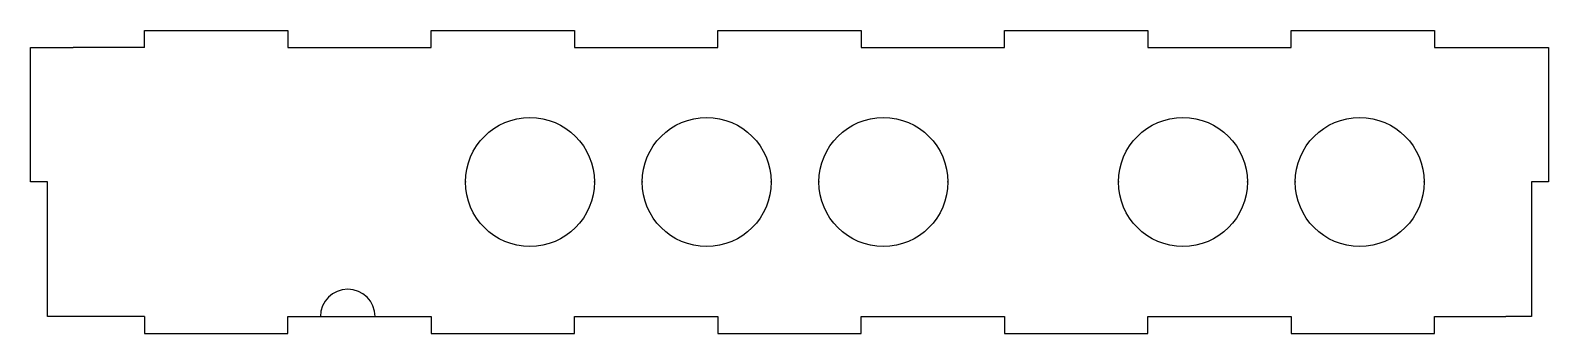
# Model space of a CAD drawing. Header units: inches. Extents: x -5.6 to 5.6, y 0 to 2.2.
import ezdxf

# ---------------------------------------------------------------- set-up
doc = ezdxf.new("R2010")
doc.units = ezdxf.units.IN
doc.header["$MEASUREMENT"] = 0
doc.header["$PDSIZE"] = -1

msp = doc.modelspace()

# ---------------------------------------------------------------- linework, layer by layer
at = {"color": 7, "linetype": 'Continuous'}
for p, q in [((-4.725, 2.095), (-4.725, 2.22)), ((-4.725, 2.22), (-3.675, 2.22)), ((-3.675, 2.22), (-3.675, 2.095)), ((-2.625, 2.095), (-2.625, 2.22)), ((-2.625, 2.22), (-1.575, 2.22)), ((-1.575, 2.22), (-1.575, 2.095)), ((-0.525, 2.095), (-0.525, 2.22)), ((-0.525, 2.22), (0.525, 2.22)), ((0.525, 2.22), (0.525, 2.095)), ((1.575, 2.095), (1.575, 2.22)), ((1.575, 2.22), (2.625, 2.22)), ((2.625, 2.22), (2.625, 2.095)), ((3.675, 2.095), (3.675, 2.22)), ((3.675, 2.22), (4.725, 2.22)), ((4.725, 2.22), (4.725, 2.095)), ((-5.562, 1.11), (-5.562, 2.095)), ((-5.562, 2.095), (-5.25, 2.095)), ((-4.725, 2.095), (-5.25, 2.095)), ((-3.675, 2.095), (-2.625, 2.095)), ((-1.575, 2.095), (-0.525, 2.095)), ((0.525, 2.095), (1.575, 2.095)), ((2.625, 2.095), (3.675, 2.095)), ((4.725, 2.095), (5.25, 2.095)), ((5.25, 2.095), (5.562, 2.095)), ((5.562, 2.095), (5.562, 1.11)), ((-5.438, 1.11), (-5.562, 1.11)), ((-5.438, 0.125), (-5.438, 1.11)), ((5.562, 1.11), (5.438, 1.11)), ((5.438, 1.11), (5.438, 0.125)), ((-5.25, 0.125), (-5.438, 0.125)), ((-4.725, 0.125), (-5.25, 0.125)), ((-4.725, 0.125), (-4.725, 0)), ((-3.675, 0.125), (-2.625, 0.125)), ((-3.675, 0), (-3.675, 0.125)), ((-2.625, 0.125), (-2.625, 0)), ((-1.575, 0.125), (-0.525, 0.125)), ((-1.575, 0), (-1.575, 0.125)), ((-0.525, 0.125), (-0.525, 0)), ((0.525, 0.125), (1.575, 0.125)), ((0.525, 0), (0.525, 0.125)), ((1.575, 0.125), (1.575, 0)), ((2.625, 0.125), (3.675, 0.125)), ((2.625, 0), (2.625, 0.125)), ((3.675, 0.125), (3.675, 0)), ((4.725, 0.125), (5.25, 0.125)), ((4.725, 0), (4.725, 0.125)), ((5.438, 0.125), (5.25, 0.125)), ((-4.725, 0), (-3.675, 0)), ((-2.625, 0), (-1.575, 0)), ((-0.525, 0), (0.525, 0)), ((1.575, 0), (2.625, 0)), ((3.675, 0), (4.725, 0))]:
    msp.add_line(p, q, dxfattribs=at)
for centre in [(-1.902, 1.11), (-0.607, 1.11), (0.688, 1.11), (2.883, 1.11), (4.178, 1.11)]:
    msp.add_circle(centre, 0.472, dxfattribs=at)
msp.add_arc((-3.237, 0.125), 0.2, 0, 180, dxfattribs=at)
for p in [(-2.374, 1.11), (-1.43, 1.11), (-1.08, 1.11), (-0.135, 1.11), (0.215, 1.11), (1.16, 1.11), (2.41, 1.11), (3.355, 1.11), (3.705, 1.11), (4.65, 1.11)]:
    msp.add_point(p, dxfattribs=at)

doc.saveas('drawing.dxf')
